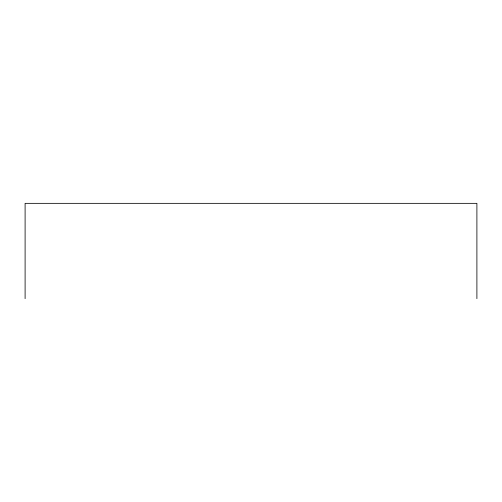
<?xml version="1.0" encoding="UTF-8"?>
<svg xmlns="http://www.w3.org/2000/svg" width="502" height="502" viewBox="0 0 502 502"><rect width="100%" height="100%" fill="white"/><g stroke="black" fill="none" stroke-linecap="round" stroke-linejoin="round"><path stroke-width="0.75" d="M476.9 298.652L476.9 203.348L25.1 203.348L25.1 298.652"/></g></svg>
